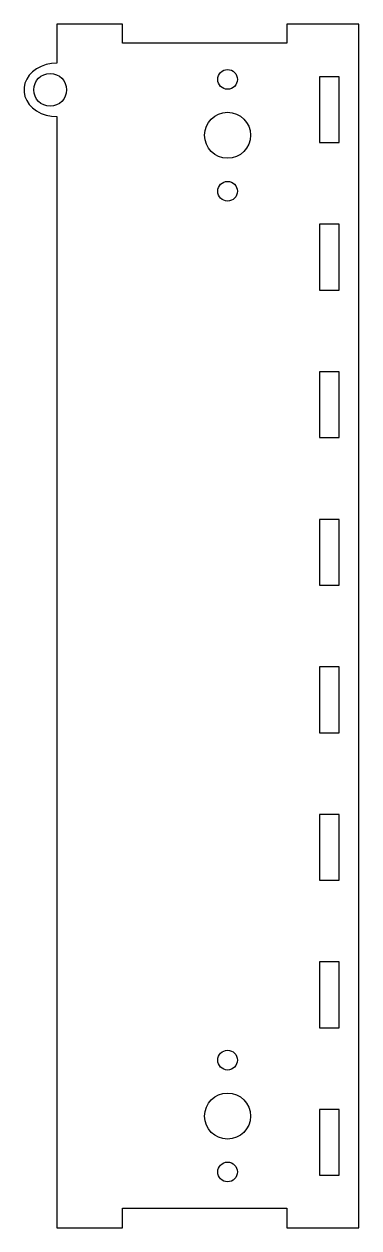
# Model space of a CAD drawing. Header units: millimetres. Extents: x 31 to 82, y -104 to 79.
import ezdxf

# ---------------------------------------------------------------- set-up
doc = ezdxf.new("R2010")
doc.units = ezdxf.units.MM

msp = doc.modelspace()

# ---------------------------------------------------------------- linework, layer by layer
at = {"color": 7, "linetype": 'Continuous', "lineweight": 25}
for p, q in [((46.28, 79.26), (36.28, 79.26)), ((36.28, 79.26), (36.28, 73.32)), ((46.28, 76.35), (46.28, 79.26)), ((71.28, 79.26), (71.28, 76.35)), ((82.28, 79.26), (71.28, 79.26)), ((82.28, -103.74), (82.28, 79.26)), ((71.28, 76.35), (46.28, 76.35)), ((79.28, 71.26), (76.28, 71.26)), ((76.28, 71.26), (76.28, 61.26)), ((79.28, 61.26), (79.28, 71.26)), ((36.28, 65.19), (36.28, -103.74)), ((76.28, 61.26), (79.28, 61.26)), ((79.28, 48.83), (76.28, 48.83)), ((76.28, 48.83), (76.28, 38.83)), ((79.28, 38.83), (79.28, 48.83)), ((76.28, 38.83), (79.28, 38.83)), ((79.28, 26.4), (76.28, 26.4)), ((76.28, 26.4), (76.28, 16.4)), ((79.28, 16.4), (79.28, 26.4)), ((76.28, 16.4), (79.28, 16.4)), ((79.28, 3.97), (76.28, 3.97)), ((76.28, 3.97), (76.28, -6.03)), ((79.28, -6.03), (79.28, 3.97)), ((76.28, -6.03), (79.28, -6.03)), ((79.28, -18.46), (76.28, -18.46)), ((76.28, -18.46), (76.28, -28.46)), ((79.28, -28.46), (79.28, -18.46)), ((76.28, -28.46), (79.28, -28.46)), ((79.28, -40.89), (76.28, -40.89)), ((76.28, -40.89), (76.28, -50.89)), ((79.28, -50.89), (79.28, -40.89)), ((76.28, -50.89), (79.28, -50.89)), ((79.28, -63.32), (76.28, -63.32)), ((76.28, -63.32), (76.28, -73.32)), ((79.28, -73.32), (79.28, -63.32)), ((76.28, -73.32), (79.28, -73.32)), ((79.28, -85.74), (76.28, -85.74)), ((76.28, -85.74), (76.28, -95.74)), ((79.28, -95.74), (79.28, -85.74)), ((76.28, -95.74), (79.28, -95.74)), ((46.28, -100.74), (71.28, -100.74)), ((46.28, -103.74), (46.28, -100.74)), ((71.28, -100.74), (71.28, -103.74)), ((36.28, -103.74), (46.28, -103.74)), ((71.28, -103.74), (82.28, -103.74))]:
    msp.add_line(p, q, dxfattribs=at)
at = {"color": 7, "linetype": 'Continuous', "lineweight": 25, "flags": 128}
msp.add_lwpolyline([(36.28, 73.32), (35.46, 73.26), (34.66, 73.1), (33.9, 72.83), (33.21, 72.46), (32.61, 72.01), (32.1, 71.48), (31.71, 70.89), (31.44, 70.25), (31.31, 69.59), (31.31, 68.92), (31.44, 68.26), (31.71, 67.62), (32.1, 67.03), (32.61, 66.51), (33.21, 66.05), (33.9, 65.68), (34.66, 65.41), (35.46, 65.25), (36.28, 65.19)], dxfattribs=at)
at = {"color": 7, "linetype": 'Continuous', "lineweight": 25}
for centre, radius in [((35.28, 69.26), 2.5), ((62.28, 70.85), 1.5), ((62.28, 62.35), 3.5), ((62.28, 53.85), 1.5), ((62.28, -78.24), 1.5), ((62.28, -86.74), 3.5), ((62.28, -95.24), 1.5)]:
    msp.add_circle(centre, radius, dxfattribs=at)

doc.saveas('drawing.dxf')
